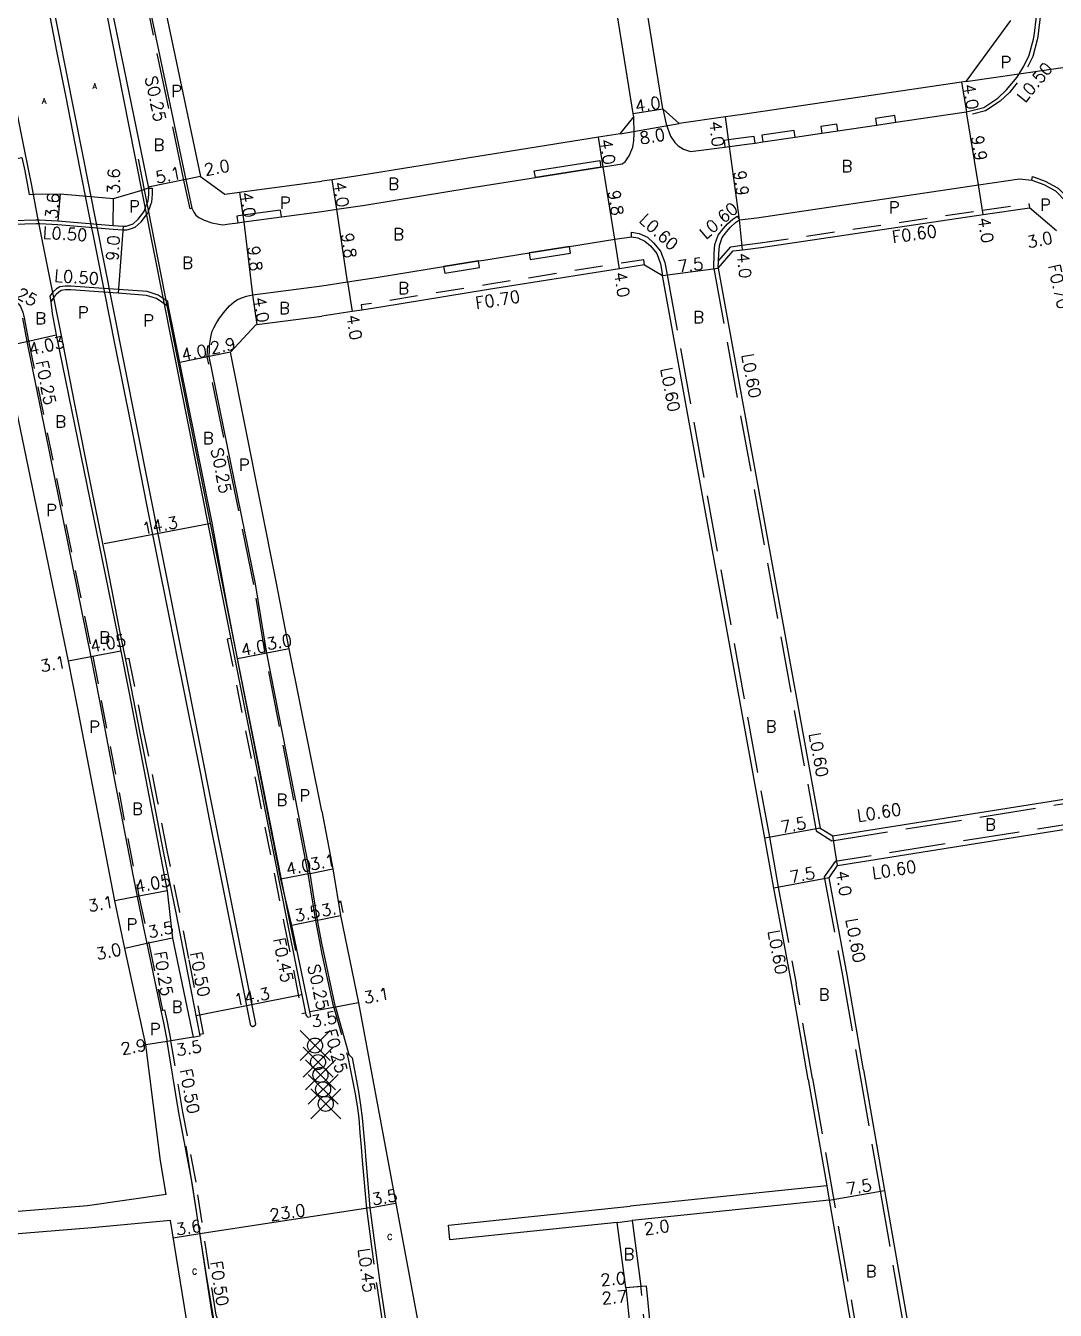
# Model space of a CAD drawing. Header units: metres. Extents: x -1600 to -800, y -109200 to -108599.
# Drawn here: x -1122.3 to -984.9, y -109041.4 to -108869.9 of the extents above; entities that cross this region are included whole.
import ezdxf

# ---------------------------------------------------------------- set-up
doc = ezdxf.new("R2010")
doc.units = ezdxf.units.M
doc.header["$LTSCALE"] = 2.5
doc.header["$PDMODE"] = 35
doc.header["$PDSIZE"] = 2
doc.linetypes.add('22320', pattern=[2.5, 1.5, -1])
doc.linetypes.add('22330', pattern=[4, 3, -1])
for name, color, linetype in [('2101000', 7, 'Continuous'), ('2101001', 1, 'Continuous'), ('2102000', 4, 'Continuous'), ('2102001', 191, 'Continuous'), ('2213000', 3, 'Continuous'), ('2213001', 7, 'Continuous'), ('2226000', 40, 'Continuous'), ('2227000', 1, 'Continuous'), ('2227100', 7, 'Continuous'), ('2232000', 120, '22320'), ('2233000', 120, '22330'), ('2233001', 7, 'Continuous'), ('2233300', 150, '22330'), ('2236000', 3, 'Continuous'), ('6131000', 11, 'Continuous'), ('9107000', 4, 'Continuous'), ('9201100', 215, 'Continuous'), ('9201500', 222, 'Continuous'), ('9202100', 82, 'Continuous'), ('9202200', 82, 'Continuous'), ('9203500', 155, 'Continuous')]:
    doc.layers.add(name, color=color, linetype=linetype)
doc.styles.add('Dm_Anotation', font='txt.shx', dxfattribs={"bigfont": 'pscdm.shx'})

msp = doc.modelspace()

# ---------------------------------------------------------------- linework, layer by layer
at = {"layer": '2101000'}
for points in [[(-1042.98, -108884.38), (-1041.15, -108882.13), (-1041.23, -108881.67), (-1044.18, -108863.34), (-1046.55, -108846.91), (-1047.36, -108846.33)], [(-1037.28, -108881.03), (-1040.23, -108862.74), (-1042.49, -108847.08), (-1042.56, -108846.58), (-1042.43, -108846.33)], [(-1110.62, -108858.32), (-1112.22, -108861), (-1110.54, -108869.14), (-1105.91, -108891.64), (-1106.62, -108891.84)], [(-1099.11, -109004.78), (-1099.01, -109004.77), (-1101.01, -108994.54), (-1102.23, -108988.38), (-1103.89, -108980.16), (-1105.15, -108973.69), (-1107, -108964.38), (-1108.82, -108955.24), (-1109.63, -108951.16), (-1111.58, -108941.26), (-1113.46, -108931.87), (-1115.77, -108920.23), (-1117.56, -108911.08), (-1119.21, -108902.92), (-1120.7, -108895.38), (-1121.49, -108891.3), (-1122.47, -108886.48), (-1124.31, -108877.09), (-1125.62, -108870.53), (-1127.67, -108860.18)], [(-1104.97, -108861.27), (-1104.75, -108862.49), (-1103.68, -108867.74), (-1098.99, -108890.09)], [(-1112.29, -108864.4), (-1107.76, -108887.17), (-1102.74, -108912.49), (-1095.68, -108948.06), (-1091.15, -108970.73), (-1087.35, -108989.82), (-1084.98, -109001.78), (-1084.92, -109001.98), (-1084.84, -109002.14), (-1084.67, -109002.28)], [(-1124.42, -108887.87), (-1122.81, -108887.56), (-1122.43, -108889.34), (-1121.83, -108892.46), (-1121.13, -108892.45)], [(-1095.74, -108892.42), (-1093.75, -108892.19), (-1082.78, -108890.72)], [(-1017.89, -109010.6), (-1020.08, -108997.93), (-1022.47, -108985.07), (-1023.66, -108978.39), (-1037.31, -108903.31)], [(-1118.54, -108906.18), (-1118.65, -108906.32), (-1118.92, -108906.82), (-1118.77, -108908.38), (-1118.22, -108911.21), (-1109.62, -108953.43)], [(-1084.67, -109002.28), (-1084.26, -109002.22), (-1084.39, -109001.58), (-1086.77, -108990.05), (-1088.27, -108983.87), (-1091.91, -108965.33), (-1094.02, -108954.47), (-1095.56, -108946.57), (-1097.43, -108936.31), (-1101.73, -108914.9), (-1103.23, -108907.45), (-1103.54, -108907.25)], [(-1082.78, -108974.78), (-1087.15, -108953.15), (-1088.89, -108944.16), (-1094.97, -108913.52), (-1091.57, -108909.86), (-1091.45, -108909.84), (-1082.78, -108908.72)], [(-1106.27, -109006.01), (-1109.08, -108993.13), (-1110.42, -108986.77), (-1115.41, -108960.64), (-1116.59, -108954.77), (-1125.37, -108912.21)], [(-1109.62, -108953.43), (-1108.47, -108959.05), (-1103.44, -108985.44), (-1102.7, -108991.74), (-1099.96, -109004.95), (-1099.11, -109004.78)], [(-1010.51, -109009.31), (-1012.7, -108996.64), (-1015.09, -108983.7), (-1013.95, -108982.06)], [(-1077.9, -109000.37), (-1069.1, -109047.73), (-1067.28, -109060.08), (-1066.41, -109065.66), (-1066.26, -109067.15)], [(-1103.56, -109025.95), (-1104.29, -109021.46), (-1106.27, -109006.01)], [(-1010.51, -109009.31), (-1007.7, -109025.43), (-1002.2, -109056.98)], [(-1017.89, -109010.6), (-1015.41, -109024.83)], [(-1015.09, -109026.71), (-1009.59, -109058.22)], [(-1096.33, -109070.34), (-1096.33, -109070.34), (-1102.99, -109029.46)]]:
    msp.add_lwpolyline(points, dxfattribs=at)
at = {"layer": '2101000', "flags": 128}
for points in [[(-990.89, -108869.25), (-996.86, -108877.4)], [(-996.86, -108877.4), (-997.41, -108877.48), (-1026.64, -108881.81), (-1028.91, -108882.1), (-1035.11, -108882.99)], [(-1035.11, -108882.99), (-1037.28, -108881.03)], [(-1042.98, -108884.38), (-1045.85, -108884.83), (-1063.35, -108887.61), (-1077.65, -108889.94), (-1081.39, -108890.51), (-1082.78, -108890.72)], [(-1098.99, -108890.09), (-1095.74, -108892.42)], [(-1027.88, -108900.02), (-1026.64, -108899.86), (-1024.19, -108899.55), (-994.52, -108895.15), (-988.35, -108894.28)], [(-984.75, -108897.31), (-988.35, -108894.28)], [(-1029.88, -108902.3), (-1027.88, -108900.02)], [(-1039.72, -108901.88), (-1043.06, -108902.41), (-1060.52, -108905.18), (-1074.9, -108907.53), (-1077.43, -108907.91), (-1078.75, -108908.11), (-1082.78, -108908.72)], [(-1039.72, -108901.88), (-1037.31, -108903.31)], [(-1029.88, -108902.3), (-1016.28, -108977.05)], [(-1014.58, -108978.11), (-970.59, -108971.09), (-968.99, -108970.82)], [(-1082.78, -108974.78), (-1081.31, -108982.5), (-1080.31, -108988.71), (-1077.9, -109000.37)], [(-1013.95, -108982.06), (-969.9, -108975.03)], [(-1016.28, -108977.05), (-1014.58, -108978.11)], [(-1042.2, -109038.39), (-1043.35, -109029.71)], [(-1041.36, -109029.45), (-1040.21, -109038.22), (-1039.51, -109038.16), (-1036.99, -109063.58)], [(-1042.2, -109038.39), (-1039.57, -109063.9)]]:
    msp.add_lwpolyline(points, dxfattribs=at)
at = {"layer": '2101001'}
for points in [[(-1121.13, -108892.45), (-1117.68, -108892.4), (-1110.57, -108893.01), (-1106.62, -108891.84)], [(-1103.54, -108907.25), (-1104.83, -108906.38), (-1106.16, -108905.95), (-1109.96, -108905.67), (-1111.97, -108905.53), (-1116.28, -108905.22), (-1117, -108905.2), (-1117.55, -108905.3), (-1117.89, -108905.5), (-1118.25, -108905.82), (-1118.37, -108905.97), (-1118.54, -108906.18)]]:
    msp.add_lwpolyline(points, dxfattribs=at)
at = {"layer": '2102000', "flags": 128}
for points in [[(-1015.41, -109024.83), (-1041.63, -109027.52)], [(-1015.09, -109026.71), (-1041.36, -109029.45)], [(-1065.9, -109030.04), (-1041.63, -109027.52)], [(-1043.35, -109029.71), (-1065.7, -109032.03)]]:
    msp.add_lwpolyline(points, dxfattribs=at)
at = {"layer": '2102000'}
for points in [[(-1103.56, -109025.95), (-1114.06, -109027.46), (-1134.78, -109029.17), (-1135.89, -109029.28)], [(-1102.99, -109029.46), (-1113.46, -109030.41), (-1134.18, -109032.12), (-1135.6, -109032.21)]]:
    msp.add_lwpolyline(points, dxfattribs=at)
at = {"layer": '2102001', "flags": 128}
msp.add_lwpolyline([(-1065.7, -109032.03), (-1065.9, -109030.04)], dxfattribs=at)
at = {"layer": '2213000'}
for points in [[(-1104.33, -108859.7), (-1106.87, -108862.08), (-1105.81, -108867.32), (-1105.64, -108868.15), (-1100.89, -108890.74), (-1100.14, -108894.31), (-1099.88, -108894.82), (-1099.59, -108895.23), (-1099.18, -108895.57), (-1098.49, -108895.92), (-1097.48, -108896.25), (-1096.51, -108896.46), (-1096, -108896.52), (-1095.12, -108896.41), (-1094, -108896.28)], [(-1105.91, -108891.64), (-1105.92, -108892.4), (-1105.92, -108892.42), (-1106.01, -108893.39), (-1106.2, -108893.93)], [(-1094, -108896.28), (-1093.2, -108896.15), (-1088.17, -108895.48), (-1082.78, -108894.76)], [(-1164.47, -108898.57), (-1163.02, -108899.11), (-1161.77, -108899.54), (-1160.85, -108899.83), (-1160.25, -108899.99), (-1159.57, -108900.1), (-1157.63, -108900.09), (-1154.73, -108899.81), (-1141.73, -108898.2), (-1132.22, -108897), (-1124, -108895.96), (-1120.96, -108895.86), (-1120.54, -108895.85), (-1120.49, -108895.85)], [(-1029.88, -108902.3), (-1029.82, -108900.4), (-1029.73, -108899.29), (-1029.36, -108898.22), (-1028.75, -108897.44), (-1028.23, -108896.83), (-1027.59, -108896.23), (-1027.05, -108895.88)], [(-1082.78, -108992.43), (-1083.34, -108989.36), (-1084.35, -108983.1), (-1090.1, -108953.71), (-1091.62, -108944.47), (-1097.81, -108914.11), (-1097.78, -108913.25), (-1097.76, -108912.69), (-1097.62, -108911.77), (-1097.54, -108911.31), (-1097.4, -108910.72), (-1097.2, -108910.26), (-1096.89, -108909.7), (-1096.52, -108909.13), (-1095.91, -108908.28), (-1095.1, -108907.36), (-1094.46, -108906.8), (-1094.02, -108906.51), (-1093.44, -108906.27), (-1092.82, -108906.05), (-1092.01, -108905.88), (-1082.78, -108904.67)], [(-1122.73, -108909), (-1122.16, -108912.09), (-1113.59, -108954.2), (-1112.46, -108960.08), (-1110.38, -108970.86)], [(-1107.94, -108983.53), (-1107.42, -108986.2), (-1106.6, -108990.13)], [(-1080.95, -109000.94), (-1082.78, -108992.43)], [(-1080.95, -109000.94), (-1079.18, -109007.29), (-1078.73, -109007.74), (-1077.9, -109012.21), (-1077.6, -109014.05), (-1077.39, -109015.73), (-1077.22, -109017.71), (-1077.04, -109019.59), (-1076.92, -109021.4), (-1076.37, -109027.77), (-1074.99, -109038.09), (-1073.21, -109049.78)], [(-1103.97, -109002.81), (-1103.41, -109005.53)], [(-1096.33, -109070.34), (-1093.46, -109069.95), (-1092.88, -109069.82), (-1092.4, -109069.65), (-1091.94, -109069.36), (-1091.56, -109069.03), (-1091.26, -109068.64), (-1091.03, -109068.22), (-1090.89, -109067.81), (-1090.77, -109067.14), (-1090.75, -109066.52), (-1092.44, -109055.55), (-1097.39, -109042.22), (-1100.09, -109024.39), (-1101.85, -109015.06), (-1103.41, -109005.53)], [(-1097.16, -109042.94), (-1098.25, -109036.21), (-1100.06, -109024.79), (-1100.89, -109019.52)]]:
    msp.add_lwpolyline(points, dxfattribs=at)
at = {"layer": '2213000', "flags": 128}
for points in [[(-1037.28, -108881.03), (-1036.82, -108883.1), (-1036.25, -108884.7), (-1035.67, -108885.56), (-1035.24, -108886), (-1034.5, -108886.44), (-1033.58, -108886.73), (-1029, -108886.15), (-1028.4, -108886.07), (-1026.09, -108885.78), (-1024.96, -108885.61), (-1023.93, -108885.46), (-1019.61, -108884.82), (-1016.06, -108884.29), (-1013.93, -108883.97), (-1008.76, -108883.21), (-1006.17, -108882.82), (-997.37, -108881.52), (-996.76, -108881.43), (-994.43, -108880.87), (-992.56, -108879.62), (-991.4, -108878.51), (-990.01, -108876.83), (-989.12, -108875.36), (-988.38, -108873.88), (-987.8, -108871.74), (-987.73, -108871.31), (-987.43, -108868.7)], [(-1082.78, -108894.76), (-1080.8, -108894.46), (-1077.03, -108893.9), (-1062.71, -108891.56), (-1054.29, -108890.22), (-1045.53, -108888.83), (-1045.22, -108888.78), (-1042.71, -108888.38), (-1042.32, -108888.12), (-1041.76, -108887.33), (-1041.3, -108886.14), (-1041.16, -108885.26), (-1041.11, -108884.33), (-1041.15, -108882.13)], [(-1027.05, -108895.88), (-1024.74, -108895.58), (-995.17, -108891.2), (-989.67, -108890.38), (-988.05, -108890.56), (-986.46, -108891.14), (-984.87, -108892), (-984.8, -108892.06), (-983.57, -108893.35), (-983.46, -108893.49), (-982.31, -108895.07), (-982, -108895.83), (-981.65, -108897.42), (-973.16, -108934.44), (-966.6, -108967.42), (-966.43, -108968.31), (-966.48, -108968.72), (-966.68, -108969.14), (-967.17, -108969.81), (-968.3, -108970.68), (-968.99, -108970.82)], [(-1082.78, -108904.67), (-1079.34, -108904.15), (-1075.52, -108903.58), (-1066.53, -108902.11), (-1061.87, -108901.35), (-1061.15, -108901.23), (-1055.1, -108900.27), (-1049.73, -108899.42), (-1043.68, -108898.46), (-1041.47, -108898.11), (-1040.61, -108898.25), (-1039.66, -108898.69), (-1038.94, -108899.34), (-1038.1, -108900.36), (-1037.6, -108901.72), (-1037.31, -108903.31)]]:
    msp.add_lwpolyline(points, dxfattribs=at)
at = {"layer": '2213001'}
msp.add_lwpolyline([(-1120.49, -108895.85), (-1117.99, -108895.99), (-1110.61, -108896.61), (-1109.31, -108896.7), (-1108.88, -108896.69), (-1108.47, -108896.57), (-1107.97, -108896.39), (-1107.28, -108895.78), (-1106.49, -108894.76), (-1106.2, -108893.93)], dxfattribs=at)
at = {"layer": '2226000'}
msp.add_lwpolyline([(-1119.54, -108866.38), (-1118.14, -108873.59), (-1116.95, -108879.47), (-1115.1, -108888.89), (-1113.99, -108894.49), (-1112.84, -108900.24), (-1111.83, -108905.39), (-1110.39, -108912.6), (-1108.28, -108923.19), (-1106.11, -108934.08), (-1104.92, -108940.11), (-1103.15, -108948.94), (-1101.98, -108954.82), (-1101.51, -108957.18), (-1098.99, -108969.83), (-1097.8, -108975.86), (-1094.87, -108990.57), (-1093.29, -108998.51), (-1092.36, -109003.23), (-1092.35, -109003.28), (-1092.33, -109003.32), (-1092.31, -109003.34), (-1092.29, -109003.38), (-1092.24, -109003.43), (-1092.19, -109003.47), (-1092.15, -109003.49), (-1092.12, -109003.5), (-1092.08, -109003.51), (-1092.03, -109003.52), (-1091.98, -109003.52), (-1091.93, -109003.52), (-1091.88, -109003.51), (-1091.84, -109003.5), (-1091.79, -109003.47), (-1091.74, -109003.44), (-1091.7, -109003.4), (-1091.66, -109003.36), (-1091.64, -109003.33), (-1091.62, -109003.28), (-1091.6, -109003.25), (-1091.59, -109003.2), (-1092.78, -108997.2), (-1094.87, -108986.72), (-1097.89, -108971.62), (-1101.19, -108954.97), (-1104.24, -108939.8), (-1110.75, -108906.91), (-1120.85, -108855.92)], dxfattribs=at)
at = {"layer": '2227000'}
for points in [[(-1110.38, -108970.86), (-1107.94, -108983.53)], [(-1106.6, -108990.13), (-1106.12, -108992.48), (-1104.26, -109001.41), (-1103.97, -109002.81)], [(-1100.09, -109024.39), (-1101.85, -109015.06)]]:
    msp.add_lwpolyline(points, dxfattribs=at)
at = {"layer": '2227100'}
for p in [(-1083.68, -109006.08, 2.65), (-1083.28, -109008.29, 2.66), (-1082.96, -109010, 2.78), (-1082.61, -109011.93, 2.62), (-1082.25, -109013.87, 2.6)]:
    msp.add_point(p, dxfattribs=at)
at = {"layer": '2232000'}
for points in [[(-1029.85, -108901.35), (-1028.19, -108899.45), (-1026.71, -108899.26), (-1024.27, -108898.95), (-994.61, -108894.55), (-988.43, -108893.69), (-988.35, -108894.28)], [(-1121.91, -108912.03), (-1122.16, -108912.09)], [(-1121.91, -108912.03), (-1113.35, -108954.14), (-1112.21, -108960.03), (-1107.18, -108986.14), (-1105.87, -108992.42), (-1104.02, -109001.37)], [(-1094.95, -108951.74), (-1095.4, -108951.83), (-1091.6, -108970.82), (-1087.8, -108989.91), (-1085.44, -109001.79), (-1084.99, -109001.7)], [(-1099.05, -109004.55), (-1098.56, -109004.46), (-1100.52, -108994.45), (-1101.74, -108988.29), (-1103.4, -108980.06), (-1104.66, -108973.6), (-1106.51, -108964.29), (-1108.34, -108955.15), (-1108.48, -108954.42), (-1108.97, -108954.52)], [(-1104.26, -109001.41), (-1104.02, -109001.37), (-1103.77, -109001.33), (-1103.48, -109002.71), (-1102.92, -109005.44), (-1102.91, -109005.45)], [(-1081.2, -109000.99), (-1079.4, -109007.34), (-1079.18, -109007.29)], [(-1090.75, -109066.54), (-1090.21, -109066.52), (-1091.92, -109055.42), (-1096.88, -109042.08), (-1099.57, -109024.3), (-1101.33, -109014.96), (-1102.92, -109005.44)]]:
    msp.add_lwpolyline(points, dxfattribs=at)
at = {"layer": '2232000', "flags": 128}
for points in [[(-1039.72, -108901.88), (-1039.83, -108901.19), (-1043.17, -108901.72), (-1060.63, -108904.49), (-1075, -108906.84), (-1077.53, -108907.22), (-1077.43, -108907.91)], [(-1036.99, -109063.58), (-1037.69, -109063.65), (-1040.14, -109038.92), (-1040.21, -109038.22)]]:
    msp.add_lwpolyline(points, dxfattribs=at)
at = {"layer": '2233000', "flags": 128}
for points in [[(-987.43, -108868.7), (-987.12, -108868.73), (-986.94, -108868.76), (-987.24, -108871.37), (-987.31, -108871.85), (-987.91, -108874.06), (-988.68, -108875.6), (-989.6, -108877.12), (-991.03, -108878.86), (-992.25, -108880.01), (-994.23, -108881.33), (-996.67, -108881.92), (-997.3, -108882.01), (-997.37, -108881.52)], [(-988.05, -108890.56), (-987.93, -108890.07), (-986.25, -108890.68), (-984.6, -108891.58), (-984.47, -108891.68), (-983.19, -108893.02), (-983.06, -108893.18), (-981.87, -108894.83), (-981.52, -108895.68), (-981.16, -108897.31), (-972.67, -108934.34), (-966.11, -108967.33), (-965.92, -108968.29), (-965.99, -108968.86), (-966.25, -108969.39), (-966.81, -108970.17), (-968.09, -108971.15), (-968.9, -108971.32)], [(-1017.3, -109010.49), (-1008.95, -109058.4)]]:
    msp.add_lwpolyline(points, dxfattribs=at)
at = {"layer": '2233000'}
for points in [[(-1105.91, -108891.64), (-1105.41, -108891.64), (-1105.42, -108892.43), (-1105.52, -108893.49), (-1105.65, -108893.87), (-1106.01, -108894.9)], [(-1164.47, -108898.57), (-1164.89, -108898.95), (-1163.19, -108899.58), (-1161.93, -108900.01), (-1160.99, -108900.31), (-1160.36, -108900.48), (-1159.61, -108900.6), (-1157.6, -108900.59), (-1154.68, -108900.3), (-1149.58, -108899.7), (-1141.67, -108898.69), (-1132.15, -108897.5), (-1123.96, -108896.46), (-1120.86, -108896.36), (-1120.54, -108896.35), (-1120.39, -108896.35)], [(-1030.48, -108902.34), (-1030.42, -108900.37), (-1030.32, -108899.17), (-1029.89, -108897.93), (-1029.22, -108897.06), (-1028.67, -108896.41), (-1027.96, -108895.76), (-1027.38, -108895.38)], [(-1027.38, -108895.38), (-1027.05, -108895.88)], [(-1041.47, -108898.11), (-1041.47, -108897.5), (-1040.44, -108897.68), (-1039.32, -108898.18), (-1038.51, -108898.93), (-1037.58, -108900.05), (-1037.02, -108901.56), (-1036.72, -108903.21), (-1023.06, -108978.28), (-1021.88, -108984.96), (-1019.49, -108997.83)], [(-1030.48, -108902.34), (-1016.82, -108977.42), (-1014.71, -108978.74), (-970.5, -108971.68), (-968.89, -108971.41), (-968.9, -108971.32), (-968.99, -108970.82)], [(-1130.77, -108906.04), (-1126.73, -108905.48), (-1126.24, -108905.48), (-1125.73, -108905.59), (-1124.92, -108905.82), (-1124.39, -108906.09), (-1123.77, -108906.53), (-1123.51, -108906.79), (-1123.22, -108907.12), (-1123, -108907.43), (-1122.79, -108907.86), (-1122.68, -108908.19), (-1122.49, -108908.94), (-1121.91, -108912.03)], [(-1118.66, -108905.53), (-1119.07, -108906.03), (-1118.92, -108906.82)], [(-1103.23, -108907.45), (-1103.34, -108906.78), (-1103.68, -108906.55)], [(-969.9, -108975.03), (-969.98, -108974.53), (-969.99, -108974.43), (-1014.3, -108981.51), (-1015.73, -108983.56), (-1013.29, -108996.75), (-1011.1, -109009.41)], [(-1017.3, -109010.49), (-1019.49, -108997.83)], [(-1079.4, -109007.34), (-1079.27, -109007.87), (-1078.37, -109012.29), (-1078.07, -109014.12), (-1077.86, -109015.78), (-1077.69, -109017.75), (-1077.51, -109019.63), (-1077.39, -109021.43), (-1076.84, -109027.82), (-1075.46, -109038.15), (-1073.69, -109049.77), (-1073.79, -109050.3)], [(-1011.1, -109009.41), (-1008.29, -109025.53), (-1002.74, -109057.36)], [(-1015.41, -109024.83), (-1015.09, -109026.71)]]:
    msp.add_lwpolyline(points, dxfattribs=at)
at = {"layer": '2233001'}
for points in [[(-1120.39, -108896.35), (-1118.02, -108896.49), (-1110.64, -108897.11), (-1109.33, -108897.2), (-1108.8, -108897.19), (-1108.32, -108897.05), (-1107.71, -108896.83), (-1106.91, -108896.12), (-1106.04, -108895), (-1106.01, -108894.9)], [(-1103.68, -108906.55), (-1104.61, -108905.92), (-1106.07, -108905.45), (-1109.92, -108905.18), (-1111.93, -108905.03), (-1116.26, -108904.72), (-1117.04, -108904.7), (-1117.73, -108904.82), (-1118.19, -108905.09), (-1118.62, -108905.47), (-1118.66, -108905.53)]]:
    msp.add_lwpolyline(points, dxfattribs=at)
at = {"layer": '2233300'}
for points in [[(-1100.14, -108894.31), (-1100.37, -108894.4), (-1101.14, -108890.79), (-1105.88, -108868.2), (-1106.05, -108867.37), (-1105.81, -108867.32)], [(-1082.78, -108993.62), (-1083.58, -108989.4), (-1084.59, -108983.14), (-1090.34, -108953.75), (-1091.86, -108944.52), (-1098.06, -108914.13), (-1098.03, -108913.24), (-1098.01, -108912.66), (-1097.76, -108912.69)]]:
    msp.add_lwpolyline(points, dxfattribs=at)
at = {"layer": '2233300', "flags": 128}
msp.add_lwpolyline([(-1081.2, -109000.99), (-1082.78, -108993.62)], dxfattribs=at)
at = {"layer": '2236000', "flags": 128}
for points in [[(-1016.19, -108883.4), (-1016.06, -108884.29), (-1013.93, -108883.97), (-1014.06, -108883.08)], [(-1008.89, -108882.32), (-1008.76, -108883.21), (-1006.17, -108882.82), (-1006.3, -108881.93)], [(-1029.11, -108885.26), (-1029, -108886.15), (-1026.09, -108885.78), (-1024.96, -108885.61), (-1025.1, -108884.72), (-1026.22, -108884.89), (-1028.51, -108885.18)], [(-1024.06, -108884.57), (-1023.93, -108885.46), (-1019.61, -108884.82), (-1019.74, -108883.92)], [(-1045.67, -108887.94), (-1045.53, -108888.83), (-1054.29, -108890.22), (-1054.43, -108889.33)], [(-1049.59, -108900.31), (-1049.73, -108899.42), (-1055.1, -108900.27), (-1054.96, -108901.16)], [(-1061.87, -108901.35), (-1066.53, -108902.11), (-1066.38, -108903), (-1061.72, -108902.24)]]:
    msp.add_lwpolyline(points, close=True, dxfattribs=at)
at = {"layer": '2236000'}
msp.add_lwpolyline([(-1088.17, -108895.48), (-1088.29, -108894.59), (-1093.33, -108895.26), (-1094.14, -108895.39), (-1094, -108896.28), (-1093.2, -108896.15)], close=True, dxfattribs=at)
at = {"layer": '6131000'}
msp.add_lwpolyline([(-1086.26, -108993.4), (-1086.99, -108989.75), (-1090.78, -108970.66), (-1095.32, -108947.98), (-1102.39, -108912.5), (-1107.26, -108887.77)], dxfattribs=at)
at = {"layer": '9107000'}
for points in [[(-1110.38, -108970.86), (-1107.94, -108983.53)], [(-1106.6, -108990.13), (-1106.12, -108992.48), (-1104.26, -109001.41), (-1103.97, -109002.81)], [(-1080.95, -109000.94), (-1079.18, -109007.29), (-1078.73, -109007.74), (-1077.9, -109012.21), (-1077.6, -109014.05), (-1077.39, -109015.73), (-1077.22, -109017.71), (-1077.04, -109019.59), (-1076.92, -109021.4), (-1076.37, -109027.77), (-1074.99, -109038.09), (-1073.21, -109049.78)], [(-1096.33, -109070.34), (-1093.46, -109069.95), (-1092.88, -109069.82), (-1092.4, -109069.65), (-1091.94, -109069.36), (-1091.56, -109069.03), (-1091.26, -109068.64), (-1091.03, -109068.22), (-1090.89, -109067.81), (-1090.77, -109067.14), (-1090.75, -109066.52), (-1092.44, -109055.55), (-1097.39, -109042.22), (-1100.09, -109024.39), (-1101.85, -109015.06), (-1103.41, -109005.53)]]:
    msp.add_lwpolyline(points, dxfattribs=at)
at = {"layer": '9201100', "flags": 128}
for points in [[(-997.41, -108877.48), (-996.76, -108881.43)], [(-1041.23, -108881.67), (-1037.28, -108881.03)], [(-995.17, -108891.2), (-996.76, -108881.43)], [(-1042.98, -108884.38), (-1035.11, -108882.99)], [(-1028.4, -108886.07), (-1028.91, -108882.1)], [(-1045.22, -108888.78), (-1045.85, -108884.83)], [(-1027.05, -108895.88), (-1028.4, -108886.07)], [(-1098.99, -108890.09), (-1100.95, -108890.5)], [(-1043.68, -108898.46), (-1045.22, -108888.78)], [(-1100.95, -108890.5), (-1105.94, -108891.52)], [(-1080.8, -108894.46), (-1081.39, -108890.51)], [(-994.52, -108895.15), (-995.17, -108891.2)], [(-1079.34, -108904.15), (-1080.8, -108894.46)], [(-1026.64, -108899.86), (-1027.05, -108895.88)], [(-1043.06, -108902.41), (-1043.68, -108898.46)], [(-1037.31, -108903.31), (-1029.88, -108902.3)], [(-1079.34, -108904.15), (-1078.75, -108908.11)], [(-1016.28, -108977.05), (-1023.66, -108978.39)], [(-1013.95, -108982.06), (-1014.58, -108978.11)], [(-1015.09, -108983.7), (-1022.47, -108985.07)], [(-1099.53, -109002.09), (-1085.47, -108999.29)], [(-1080.95, -109000.94), (-1084.39, -109001.58)], [(-1077.9, -109000.37), (-1080.95, -109000.94)], [(-1076.37, -109027.77), (-1072.93, -109027.13)], [(-1076.37, -109027.77), (-1099.06, -109031.21)], [(-1043.35, -109029.71), (-1041.36, -109029.45)], [(-1099.06, -109031.21), (-1102.61, -109031.78)], [(-1042.2, -109038.39), (-1039.51, -109038.16)], [(-1042.2, -109038.39), (-1040.21, -109038.22)]]:
    msp.add_lwpolyline(points, dxfattribs=at)
at = {"layer": '9201100'}
for points in [[(-1117.68, -108892.4), (-1117.99, -108895.99)], [(-1110.61, -108896.61), (-1110.57, -108893.01)], [(-1093.75, -108892.19), (-1093.2, -108896.15)], [(-1109.31, -108896.7), (-1109.96, -108905.67)], [(-1093.2, -108896.15), (-1092.01, -108905.88)], [(-1092.01, -108905.88), (-1091.45, -108909.84)], [(-1125.25, -108912.79), (-1122.16, -108912.09)], [(-1122.16, -108912.09), (-1118.22, -108911.21)], [(-1097.81, -108914.11), (-1101.73, -108914.9)], [(-1094.97, -108913.52), (-1097.81, -108914.11)], [(-1097.77, -108936.43), (-1111.81, -108939.13)], [(-1109.62, -108953.43), (-1113.59, -108954.2)], [(-1087.15, -108953.15), (-1090.1, -108953.71)], [(-1113.59, -108954.2), (-1116.59, -108954.77)], [(-1090.1, -108953.71), (-1094.02, -108954.47)], [(-1084.35, -108983.1), (-1081.31, -108982.5)], [(-1084.35, -108983.1), (-1088.27, -108983.87)], [(-1107.42, -108986.2), (-1110.42, -108986.77)], [(-1103.44, -108985.44), (-1107.42, -108986.2)], [(-1083.34, -108989.36), (-1086.77, -108990.05)], [(-1083.34, -108989.36), (-1080.31, -108988.71)], [(-1106.12, -108992.48), (-1109.08, -108993.13)], [(-1102.7, -108991.74), (-1106.12, -108992.48)], [(-1099.96, -109004.95), (-1103.41, -109005.53)], [(-1103.41, -109005.53), (-1106.27, -109006.01)], [(-1015.09, -109026.71), (-1007.7, -109025.43)]]:
    msp.add_lwpolyline(points, dxfattribs=at)
at = {"layer": '9202200'}
msp.add_lwpolyline([(-996.86, -108877.4), (-966.36, -108872.97)], dxfattribs=at)

# ---------------------------------------------------------------- texts
at = {"layer": '9201500', "style": 'Dm_Anotation'}
for s, rotation, p in [('4.0', 279.2763, (-997.25, -108877.86)), ('4.0', 9.1683, (-1040.85, -108881.51)), ('4.0', 277.2906, (-1031.09, -108882.79)), ('8.0', 9.9749, (-1040.23, -108885.8)), ('9.9', 279.2763, (-996.13, -108884.72)), ('4.0', 279.0158, (-1045.69, -108885.21)), ('2.0', 10.9907, (-1098.32, -108890)), ('3.6', 89.4928, (-1109.77, -108892.42)), ('5.1', 11.6137, (-1104.8, -108891.03)), ('9.9', 277.811, (-1027.85, -108889.38)), ('4.0', 278.5493, (-1081.24, -108890.89)), ('3.6', 85.1842, (-1118.07, -108895.78)), ('4.0', 277.8662, (-1093.64, -108892.26)), ('9.8', 279.0158, (-1044.6, -108892.03)), ('4.0', 279.2763, (-995.25, -108895.67)), ('9.0', 85.8949, (-1109.98, -108901.4)), ('9.8', 278.5493, (-1080.21, -108897.71)), ('3.0', 12.4343, (-988.49, -108899.68)), ('9.8', 276.9847, (-1092.7, -108899.42)), ('7.5', 7.7623, (-1035.19, -108902.92)), ('4.0', 276.0026, (-1027.39, -108900.34)), ('4.0', 279.0158, (-1043.78, -108902.93)), ('4.0', 278.073, (-1091.86, -108906.26)), ('4.0', 278.5493, (-1079.48, -108908.62)), ('4.03', 12.6008, (-1121.68, -108913.95)), ('2.9', 11.6861, (-1097.52, -108913.81)), ('4.0', 10.6192, (-1101.36, -108914.69)), ('14.3', 10.901, (-1106.6, -108937.88)), ('4.05', 10.9272, (-1113.52, -108953.62)), ('3.0', 10.7153, (-1090.01, -108953.31)), ('4.0', 10.9943, (-1093.4, -108954.12)), ('3.1', 10.704, (-1120.21, -108956.26)), ('7.5', 10.3074, (-1021.41, -108977.73)), ('3.1', 11.1018, (-1084.23, -108982.73)), ('4.0', 11.1052, (-1087.41, -108983.35)), ('7.5', 10.4843, (-1020.22, -108984.4)), ('4.05', 10.7863, (-1107.56, -108985.68)), ('4.0', 279.0686, (-1014.18, -108982.86)), ('3.1', 10.7883, (-1113.82, -108988.27)), ('3.5', 11.3384, (-1086.25, -108989.57)), ('3.1', 12.0817, (-1082.72, -108988.92)), ('3.5', 12.2087, (-1105.8, -108991.77)), ('3.0', 12.3681, (-1112.74, -108994.69)), ('14.3', 11.2375, (-1094.32, -109000.8)), ('3.1', 10.5628, (-1077.04, -109000.51)), ('3.5', 10.5628, (-1084.03, -109003.7)), ('2.9', 9.5744, (-1109.47, -109007.33)), ('3.5', 9.5724, (-1102.09, -109007.51)), ('7.5', 9.8891, (-1012.68, -109026.04)), ('3.5', 10.5313, (-1075.96, -109027.44)), ('23.0', 8.6047, (-1089.61, -109029.52)), ('3.6', 9.246, (-1102.14, -109031.45)), ('2.0', 7.4943, (-1039.69, -109031.36)), ('2.0', 4.7509, (-1045.55, -109038.18)), ('2.7', 4.7509, (-1045.39, -109040.62))]:
    msp.add_text(s, height=1.6, rotation=rotation, dxfattribs=at).set_placement(p)
at = {"layer": '9202100', "style": 'Dm_Anotation'}
for s, height, p in [('P', 1.6, (-992.23, -108875.62)), ('A', 0.75, (-1113.38, -108878.39, 10.01)), ('P', 1.6, (-1102.88, -108879.49)), ('A', 0.75, (-1120.11, -108880.36, 9.95)), ('B', 1.6, (-1105.23, -108886.67)), ('B', 1.6, (-1013.44, -108889.51)), ('B', 1.6, (-1073.92, -108891.87)), ('P', 1.6, (-1108.51, -108894.87)), ('P', 1.6, (-1088.37, -108894.39)), ('P', 1.6, (-1007.13, -108895.03)), ('P', 1.6, (-986.95, -108894.67)), ('B', 1.6, (-1073.27, -108898.59)), ('B', 1.6, (-1101.42, -108902.39)), ('B', 1.6, (-1072.59, -108905.8)), ('B', 1.6, (-1088.5, -108908.45)), ('B', 1.6, (-1121.02, -108909.81)), ('P', 1.6, (-1115.34, -108909.05)), ('P', 1.6, (-1106.61, -108910.12)), ('B', 1.6, (-1033.23, -108909.67)), ('B', 1.6, (-1118.36, -108923.6)), ('B', 1.6, (-1098.66, -108925.81)), ('P', 1.6, (-1093.85, -108929.36)), ('P', 1.6, (-1119.57, -108935.43)), ('B', 1.6, (-1112.48, -108952.4)), ('P', 1.6, (-1113.82, -108964.34)), ('B', 1.6, (-1023.55, -108964.28)), ('P', 1.6, (-1085.78, -108973.52)), ('B', 1.6, (-1108.1, -108975.29)), ('B', 1.6, (-1088.82, -108974.09)), ('B', 1.6, (-994.29, -108977.37)), ('P', 1.6, (-1108.85, -108990.71)), ('B', 1.6, (-1016.48, -109000.08)), ('B', 1.6, (-1102.82, -109001.7)), ('P', 1.6, (-1105.74, -109004.7)), ('C', 0.75, (-1074.05, -109032.02, 1.94)), ('B', 1.6, (-1042.52, -109034.74)), ('C', 0.75, (-1100.1, -109036.64, 1.99)), ('B', 1.6, (-1010.21, -109037.02))]:
    msp.add_text(s, height=height, dxfattribs=at).set_placement(p)
at = {"layer": '9203500', "style": 'Dm_Anotation'}
for s, rotation, p in [('L0.50', 50.4599, (-988.94, -108880.3)), ('S0.25', 281.8551, (-1106.37, -108876.86)), ('L0.60', 317.5975, (-1040.53, -108896.05)), ('L0.60', 41.1741, (-1031.56, -108898.52)), ('L0.50', 356.7349, (-1120.07, -108898.35)), ('F0.60', 7.9767, (-1006.59, -108898.95)), ('F0.70', 282.9228, (-985.9, -108902.01)), ('L0.25', 331.345, (-1126.53, -108904.65)), ('L0.50', 355.8475, (-1118.53, -108904.09)), ('F0.70', 9.0159, (-1062.18, -108907.78)), ('L0.60', 280.313, (-1026.78, -108913.88)), ('F0.25', 281.4959, (-1120.97, -108914.81)), ('L0.60', 280.3074, (-1037.59, -108915.74)), ('S0.25', 281.3003, (-1097.59, -108926.48)), ('L0.60', 280.313, (-1017.8, -108964.48)), ('L0.60', 9.0687, (-1011.25, -108976.22)), ('L0.60', 9.0687, (-1009.24, -108983.87)), ('L0.60', 280.4843, (-1012.89, -108989.26)), ('L0.60', 280.4849, (-1023.28, -108990.83)), ('F0.45', 281.2375, (-1089.3, -108991.89)), ('F0.25', 279.1715, (-1105.17, -108993.65)), ('F0.50', 281.1654, (-1100.4, -108993.76)), ('S0.25', 282.15, (-1084.67, -108995.44)), ('F0.25', 285.5628, (-1082.47, -109004.13)), ('F0.50', 280.5293, (-1101.74, -109009.36)), ('L0.45', 277.6286, (-1077.98, -109033.25)), ('F0.50', 278.9962, (-1097.7, -109034.99))]:
    msp.add_text(s, height=1.6, rotation=rotation, dxfattribs=at).set_placement(p)

doc.saveas('drawing.dxf')
